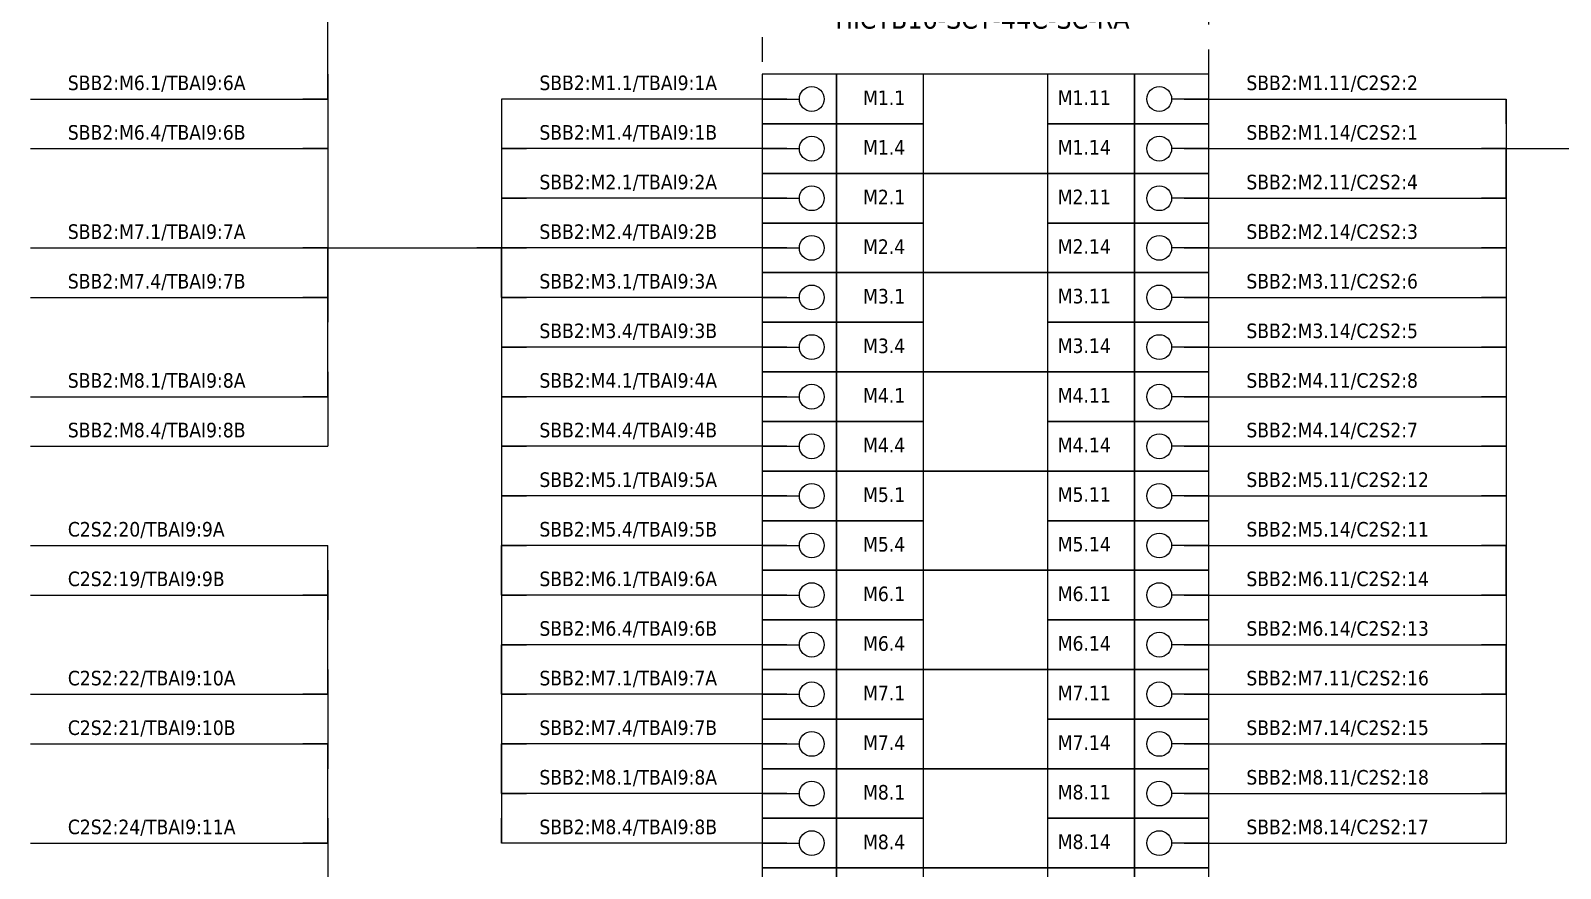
# Model space of a CAD drawing. Header units: millimetres. Extents: x 0 to 1792788, y -13 to 262234.
# Drawn here: x 184.1 to 307.3, y 123 to 190.5 of the extents above; entities that cross this region are included whole.
import ezdxf
from ezdxf.enums import TextEntityAlignment as Align

# ---------------------------------------------------------------- set-up
doc = ezdxf.new("R2010")
doc.units = ezdxf.units.MM
doc.linetypes.add('EPL_DASH', pattern=[1, 0.5, -0.5])
for name, color, linetype, lineweight in [('EPLAN300', 5, 'Continuous', 25), ('EPLAN303', 6, 'Continuous', 25), ('EPLAN306', 6, 'EPL_DASH', 25), ('EPLAN311', 7, 'Continuous', 25), ('EPLAN317', 7, 'Continuous', 25), ('EPLAN400', 5, 'Continuous', 35), ('EPLAN405', 7, 'Continuous', 25), ('EPLAN421', 5, 'Continuous', 35), ('EPLAN429', 251, 'Continuous', 35), ('EPLAN440', 73, 'Continuous', 35), ('EPLAN441', 73, 'Continuous', 35), ('EPLAN500', 7, 'Continuous', 35), ('EPLAN501', 7, 'Continuous', 35), ('EPLAN502', 7, 'Continuous', 35), ('EPLAN503', 7, 'Continuous', 35), ('EPLAN504', 7, 'Continuous', 35)]:
    doc.layers.add(name, color=color, linetype=linetype, lineweight=lineweight)
doc.styles.add('Tahoma', font='')
doc.styles.get('Tahoma').set_extended_font_data('Tahoma')

# ---------------------------------------------------------------- blocks, each defined once
blk = doc.blocks.new('EPLSYM_LibrarySPECIAL_Symbol1_Variant0_Placement1')
at = {"layer": 'EPLAN306', "lineweight": 25, "ltscale": 4}
blk.add_lwpolyline([(0, -143), (36, -143), (36, 0), (0, 0)], close=True, dxfattribs=at)
at = {"layer": 'EPLAN400', "color": 5, "style": 'Tahoma'}
blk.add_attdef('17_20010', text='', height=2.2575, dxfattribs=at).set_placement((-1.5, -0.9515), align=Align.TOP_CENTER)
at = {"layer": 'EPLAN440', "color": 73, "style": 'Tahoma'}
blk.add_attdef('17_20300', text='', height=1.6254, dxfattribs=at).set_placement((-1.5, -4.57508), align=Align.TOP_RIGHT)
at = {"layer": 'EPLAN500', "color": 7, "style": 'Tahoma'}
blk.add_attdef('17_20027', text='', height=1.6254, dxfattribs=at).set_placement((-1.5, -7.43762), align=Align.TOP_CENTER)
at = {"layer": 'EPLAN501', "color": 7, "style": 'Tahoma'}
blk.add_attdef('17_20011', text='', height=1.6254, dxfattribs=at).set_placement((-1.5, -12.67508), align=Align.TOP_CENTER)
at = {"layer": 'EPLAN502', "color": 7, "style": 'Tahoma'}
blk.add_attdef('17_20025', text='', height=1.6254, dxfattribs=at).set_placement((-1.5, -15.37508), align=Align.TOP_RIGHT)
at = {"layer": 'EPLAN503', "color": 7, "style": 'Tahoma'}
blk.add_attdef('17_20024', text='', height=1.6254, dxfattribs=at).set_placement((-1.5, -18.07508), align=Align.TOP_RIGHT)
at = {"layer": 'EPLAN504', "color": 7, "style": 'Tahoma'}
blk.add_attdef('17_20901[1]', text='', height=1.6254, dxfattribs=at).set_placement((-1.5, -9.97508), align=Align.TOP_RIGHT)
blk = doc.blocks.new('EPLSYM_LibrarySPECIAL_Symbol13_Variant1_Placement1')
at = {"layer": 'EPLAN303', "lineweight": 25, "ltscale": 4}
blk.add_line((-4, 0), (-1, 0), dxfattribs=at)
blk.add_circle((0, 0), 1, dxfattribs=at)
at = {"layer": 'EPLAN421', "color": 5, "style": 'Tahoma'}
blk.add_attdef('17_20039', text='', height=1.1739, dxfattribs=at).set_placement((-2.3, 4), align=Align.BOTTOM_RIGHT)
at = {"layer": 'EPLAN429', "color": 251, "style": 'Tahoma'}
blk.add_attdef('17_20011', text='', height=1.6254, dxfattribs=at).set_placement((76.87, -0.16254), align=Align.MIDDLE_LEFT)
at = {"layer": 'EPLAN441', "color": 73, "style": 'Tahoma'}
blk.add_attdef('17_20301', text='', height=1.6254, dxfattribs=at).set_placement((33.62, -0.16254), align=Align.MIDDLE_LEFT)
blk = doc.blocks.new('EPLSYM_LibrarySPECIAL_Symbol13_Variant3_Placement1')
at = {"layer": 'EPLAN303', "lineweight": 25, "ltscale": 4}
blk.add_line((4, 0), (1, 0), dxfattribs=at)
blk.add_circle((0, 0), 1, dxfattribs=at)
at = {"layer": 'EPLAN421', "color": 5, "style": 'Tahoma'}
blk.add_attdef('17_20039', text='', height=1.1739, dxfattribs=at).set_placement((2.3, 4), align=Align.BOTTOM_LEFT)
at = {"layer": 'EPLAN429', "color": 251, "style": 'Tahoma'}
blk.add_attdef('17_20011', text='', height=1.6254, dxfattribs=at).set_placement((-76.87, -0.16254), align=Align.MIDDLE_RIGHT)
at = {"layer": 'EPLAN441', "color": 73, "style": 'Tahoma'}
blk.add_attdef('17_20301', text='', height=1.6254, dxfattribs=at).set_placement((-33.62, -0.16254), align=Align.MIDDLE_RIGHT)
blk = doc.blocks.new('EPLSYM_LibrarySPECIAL_Symbol308_Variant0_Placement0')
at = {"layer": 'EPLAN405', "color": 7, "style": 'Tahoma'}
for tag, p in [('17_31011', (1.5, 6.35)), ('17_31002', (1.5, 0.5))]:
    blk.add_attdef(tag, text='', height=1.17, dxfattribs=at).set_placement(p, align=Align.BOTTOM_LEFT)
for tag, p in [('17_31004', (1.5, 4.4)), ('17_31003', (1.5, 2.45))]:
    blk.add_attdef(tag, p, '', height=1.17, dxfattribs=at)

msp = doc.modelspace()

# ---------------------------------------------------------------- linework, layer by layer
at = {"layer": 'EPLAN300', "lineweight": 25, "ltscale": 4}
for points in [[(243, 183), (249, 183), (249, 187), (243, 187)], [(249, 179), (273, 179), (273, 187), (249, 187)], [(249, 183), (256, 183), (256, 187), (249, 187)], [(266, 183), (273, 183), (273, 187), (266, 187)], [(273, 183), (279, 183), (279, 187), (273, 187)], [(243, 179), (249, 179), (249, 183), (243, 183)], [(249, 179), (256, 179), (256, 183), (249, 183)], [(266, 179), (273, 179), (273, 183), (266, 183)], [(273, 179), (279, 179), (279, 183), (273, 183)], [(243, 175), (249, 175), (249, 179), (243, 179)], [(249, 171), (273, 171), (273, 179), (249, 179)], [(249, 175), (256, 175), (256, 179), (249, 179)], [(266, 175), (273, 175), (273, 179), (266, 179)], [(273, 175), (279, 175), (279, 179), (273, 179)], [(243, 171), (249, 171), (249, 175), (243, 175)], [(249, 171), (256, 171), (256, 175), (249, 175)], [(266, 171), (273, 171), (273, 175), (266, 175)], [(273, 171), (279, 171), (279, 175), (273, 175)], [(243, 167), (249, 167), (249, 171), (243, 171)], [(249, 163), (273, 163), (273, 171), (249, 171)], [(249, 167), (256, 167), (256, 171), (249, 171)], [(266, 167), (273, 167), (273, 171), (266, 171)], [(273, 167), (279, 167), (279, 171), (273, 171)], [(243, 163), (249, 163), (249, 167), (243, 167)], [(249, 163), (256, 163), (256, 167), (249, 167)], [(266, 163), (273, 163), (273, 167), (266, 167)], [(273, 163), (279, 163), (279, 167), (273, 167)], [(243, 159), (249, 159), (249, 163), (243, 163)], [(249, 155), (273, 155), (273, 163), (249, 163)], [(249, 159), (256, 159), (256, 163), (249, 163)], [(266, 159), (273, 159), (273, 163), (266, 163)], [(273, 159), (279, 159), (279, 163), (273, 163)], [(243, 155), (249, 155), (249, 159), (243, 159)], [(249, 155), (256, 155), (256, 159), (249, 159)], [(266, 155), (273, 155), (273, 159), (266, 159)], [(273, 155), (279, 155), (279, 159), (273, 159)], [(243, 151), (249, 151), (249, 155), (243, 155)], [(249, 147), (273, 147), (273, 155), (249, 155)], [(249, 151), (256, 151), (256, 155), (249, 155)], [(266, 151), (273, 151), (273, 155), (266, 155)], [(273, 151), (279, 151), (279, 155), (273, 155)], [(243, 147), (249, 147), (249, 151), (243, 151)], [(249, 147), (256, 147), (256, 151), (249, 151)], [(266, 147), (273, 147), (273, 151), (266, 151)], [(273, 147), (279, 147), (279, 151), (273, 151)], [(243, 143), (249, 143), (249, 147), (243, 147)], [(249, 139), (273, 139), (273, 147), (249, 147)], [(249, 143), (256, 143), (256, 147), (249, 147)], [(266, 143), (273, 143), (273, 147), (266, 147)], [(273, 143), (279, 143), (279, 147), (273, 147)], [(243, 139), (249, 139), (249, 143), (243, 143)], [(249, 139), (256, 139), (256, 143), (249, 143)], [(266, 139), (273, 139), (273, 143), (266, 143)], [(273, 139), (279, 139), (279, 143), (273, 143)], [(243, 135), (249, 135), (249, 139), (243, 139)], [(249, 131), (273, 131), (273, 139), (249, 139)], [(249, 135), (256, 135), (256, 139), (249, 139)], [(266, 135), (273, 135), (273, 139), (266, 139)], [(273, 135), (279, 135), (279, 139), (273, 139)], [(243, 131), (249, 131), (249, 135), (243, 135)], [(249, 131), (256, 131), (256, 135), (249, 135)], [(266, 131), (273, 131), (273, 135), (266, 135)], [(273, 131), (279, 131), (279, 135), (273, 135)], [(243, 127), (249, 127), (249, 131), (243, 131)], [(249, 123), (273, 123), (273, 131), (249, 131)], [(249, 127), (256, 127), (256, 131), (249, 131)], [(266, 127), (273, 127), (273, 131), (266, 131)], [(273, 127), (279, 127), (279, 131), (273, 131)], [(243, 123), (249, 123), (249, 127), (243, 127)], [(249, 123), (256, 123), (256, 127), (249, 127)], [(266, 123), (273, 123), (273, 127), (266, 127)], [(273, 123), (279, 123), (279, 127), (273, 127)], [(243, 119), (249, 119), (249, 123), (243, 123)], [(249, 115), (273, 115), (273, 123), (249, 123)], [(249, 119), (256, 119), (256, 123), (249, 123)], [(266, 119), (273, 119), (273, 123), (266, 123)], [(273, 119), (279, 119), (279, 123), (273, 123)]]:
    msp.add_lwpolyline(points, close=True, dxfattribs=at)
at = {"layer": 'EPLAN311', "color": 7, "ltscale": 4}
for p, q in [((184.05, 185), (208, 185)), ((245, 185), (222, 185)), ((277, 185), (302.97, 185)), ((184.05, 181), (208, 181)), ((245, 181), (222, 181)), ((245, 177), (222, 177)), ((277, 177), (302.97, 177)), ((184.05, 173), (208, 173)), ((245, 173), (222, 173)), ((184.05, 169), (208, 169)), ((245, 169), (222, 169)), ((277, 169), (302.97, 169)), ((245, 165), (222, 165)), ((184.05, 161), (208, 161)), ((245, 161), (222, 161)), ((277, 161), (302.97, 161)), ((184.05, 157), (208, 157)), ((245, 157), (222, 157)), ((245, 153), (222, 153)), ((277, 153), (302.97, 153)), ((184.05, 149), (208, 149)), ((245, 149), (222, 149)), ((184.05, 145), (208, 145)), ((245, 145), (222, 145)), ((277, 145), (302.97, 145)), ((245, 141), (222, 141)), ((184.05, 137), (208, 137)), ((245, 137), (222, 137)), ((277, 137), (302.97, 137)), ((184.05, 133), (208, 133)), ((245, 133), (222, 133)), ((245, 129), (222, 129)), ((277, 129), (302.97, 129)), ((184.05, 125), (208, 125)), ((245, 125), (222, 125))]:
    msp.add_line(p, q, dxfattribs=at)
at = {"layer": 'EPLAN311', "ltscale": 4}
for p, q in [((208, 185), (206, 185)), ((224, 185), (222, 185)), ((300.97, 185), (302.97, 185)), ((208, 181), (206, 181)), ((222, 181), (224, 181)), ((277, 181), (302.97, 181)), ((302.97, 181), (300.97, 181)), ((222, 177), (224, 177)), ((302.97, 177), (300.97, 177)), ((208, 173), (206, 173)), ((222, 173), (224, 173)), ((277, 173), (302.97, 173)), ((302.97, 173), (300.97, 173)), ((208, 169), (206, 169)), ((222, 169), (224, 169)), ((302.97, 169), (300.97, 169)), ((222, 165), (224, 165)), ((277, 165), (302.97, 165)), ((302.97, 165), (300.97, 165)), ((208, 161), (206, 161)), ((222, 161), (224, 161)), ((302.97, 161), (300.97, 161)), ((206, 157), (208, 157)), ((222, 157), (224, 157)), ((277, 157), (302.97, 157)), ((302.97, 157), (300.97, 157)), ((222, 153), (224, 153)), ((302.97, 153), (300.97, 153)), ((206, 149), (208, 149)), ((222, 149), (224, 149)), ((277, 149), (302.97, 149)), ((302.97, 149), (300.97, 149)), ((208, 145), (206, 145)), ((222, 145), (224, 145)), ((302.97, 145), (300.97, 145)), ((222, 141), (224, 141)), ((277, 141), (302.97, 141)), ((302.97, 141), (300.97, 141)), ((208, 137), (206, 137)), ((222, 137), (224, 137)), ((302.97, 137), (300.97, 137)), ((208, 133), (206, 133)), ((222, 133), (224, 133)), ((277, 133), (302.97, 133)), ((302.97, 133), (300.97, 133)), ((222, 129), (224, 129)), ((302.97, 129), (300.97, 129)), ((208, 125), (206, 125)), ((224, 125), (222, 125)), ((277, 125), (302.97, 125)), ((300.97, 125), (302.97, 125))]:
    msp.add_line(p, q, dxfattribs=at)
at = {"layer": 'EPLAN317', "lineweight": 25, "ltscale": 4}
for p, q in [((208, 185), (208, 193)), ((208, 187), (208, 183)), ((208, 185), (208, 181)), ((222, 185), (222, 181)), ((222, 185), (222, 183)), ((302.97, 185), (302.97, 181)), ((302.97, 183), (302.97, 185)), ((208, 183), (208, 179)), ((222, 183), (222, 179)), ((302.97, 183), (302.97, 179)), ((208, 181), (208, 173)), ((222, 181), (222, 177)), ((302.97, 177), (302.97, 181)), ((302.97, 181), (314, 181)), ((302.97, 181), (304.97, 181)), ((222, 179), (222, 175)), ((302.97, 179), (302.97, 175)), ((222, 177), (222, 173)), ((302.97, 177), (302.97, 173)), ((208, 175), (208, 171)), ((222, 175), (222, 171)), ((302.97, 175), (302.97, 171)), ((208, 169), (208, 173)), ((208, 173), (222, 173)), ((208, 173), (210, 173)), ((222, 173), (220, 173)), ((222, 169), (222, 173)), ((302.97, 173), (302.97, 169)), ((208, 171), (208, 167)), ((222, 171), (222, 167)), ((302.97, 171), (302.97, 167)), ((208, 161), (208, 169)), ((222, 169), (222, 165)), ((302.97, 169), (302.97, 165)), ((222, 167), (222, 163)), ((302.97, 167), (302.97, 163)), ((222, 165), (222, 161)), ((302.97, 165), (302.97, 161)), ((208, 163), (208, 159)), ((222, 163), (222, 159)), ((302.97, 163), (302.97, 159)), ((208, 161), (208, 157)), ((222, 161), (222, 157)), ((302.97, 161), (302.97, 157)), ((208, 159), (208, 157)), ((222, 159), (222, 155)), ((302.97, 159), (302.97, 155)), ((222, 157), (222, 153)), ((302.97, 157), (302.97, 153)), ((222, 155), (222, 151)), ((302.97, 155), (302.97, 151)), ((222, 153), (222, 149)), ((302.97, 153), (302.97, 149)), ((222, 151), (222, 147)), ((302.97, 151), (302.97, 147)), ((208, 145), (208, 149)), ((208, 147), (208, 149)), ((222, 145), (222, 149)), ((302.97, 145), (302.97, 149)), ((208, 147), (208, 143)), ((222, 147), (222, 143)), ((302.97, 147), (302.97, 143)), ((208, 137), (208, 145)), ((222, 145), (222, 141)), ((302.97, 145), (302.97, 141)), ((222, 143), (222, 139)), ((302.97, 143), (302.97, 139)), ((222, 137), (222, 141)), ((302.97, 137), (302.97, 141)), ((208, 139), (208, 135)), ((222, 139), (222, 135)), ((302.97, 139), (302.97, 135)), ((208, 137), (208, 133)), ((222, 137), (222, 133)), ((302.97, 137), (302.97, 133)), ((208, 135), (208, 131)), ((222, 135), (222, 131)), ((302.97, 135), (302.97, 131)), ((208, 125), (208, 133)), ((222, 129), (222, 133)), ((302.97, 129), (302.97, 133)), ((222, 131), (222, 127)), ((302.97, 131), (302.97, 127)), ((222, 129), (222, 125)), ((302.97, 129), (302.97, 125)), ((208, 127), (208, 123)), ((222, 125), (222, 127)), ((302.97, 127), (302.97, 125)), ((208, 125), (208, 121)), ((208, 123), (208, 119))]:
    msp.add_line(p, q, dxfattribs=at)

# ---------------------------------------------------------------- block references
ref = msp.add_blockref('EPLSYM_LibrarySPECIAL_Symbol1_Variant0_Placement1', (243, 202))
ref.add_attrib('17_20010', 'SBB2', dxfattribs={"layer": 'EPLAN400', "color": 5, "height": 2.257, "style": 'Tahoma'}).set_placement((260.75, 201.32), align=Align.TOP_CENTER)
ref.add_attrib('17_20027', 'SAFETY BARRIER', dxfattribs={"layer": 'EPLAN500', "color": 7, "height": 1.6254, "style": 'Tahoma'}).set_placement((260.75, 197.54), align=Align.TOP_CENTER)
ref.add_attrib('17_20011', 'HiCTB16-SCT-44C-SC-RA', dxfattribs={"layer": 'EPLAN501', "color": 7, "height": 1.6254, "style": 'Tahoma'}).set_placement((260.75, 192.3), align=Align.TOP_CENTER)
ref.add_attrib('17_20027/1', 'TERMINATION BOARD', dxfattribs={"layer": 'EPLAN500', "color": 7, "height": 1.6254, "style": 'Tahoma'}).set_placement((260.75, 195.1), align=Align.TOP_CENTER)
ref = msp.add_blockref('EPLSYM_LibrarySPECIAL_Symbol308_Variant0_Placement0', (187, 185))
ref.add_attrib('17_31011', 'SBB2:M6.1/TBAI9:6A', dxfattribs={"layer": 'EPLAN405', "color": 7, "height": 1.1739, "style": 'Tahoma'}).set_placement((187.05, 185.37), align=Align.BOTTOM_LEFT)
ref = msp.add_blockref('EPLSYM_LibrarySPECIAL_Symbol308_Variant0_Placement0', (225, 185))
ref.add_attrib('17_31011', 'SBB2:M1.1/TBAI9:1A', dxfattribs={"layer": 'EPLAN405', "color": 7, "height": 1.1739, "style": 'Tahoma'}).set_placement((225.05, 185.37), align=Align.BOTTOM_LEFT)
ref = msp.add_blockref('EPLSYM_LibrarySPECIAL_Symbol308_Variant0_Placement0', (281.97, 185))
ref.add_attrib('17_31011', 'SBB2:M1.11/C2S2:2', dxfattribs={"layer": 'EPLAN405', "color": 7, "height": 1.1739, "style": 'Tahoma'}).set_placement((282.02, 185.37), align=Align.BOTTOM_LEFT)
ref = msp.add_blockref('EPLSYM_LibrarySPECIAL_Symbol13_Variant1_Placement1', (247, 185))
ref.add_attrib('17_20039', 'M1.1', dxfattribs={"layer": 'EPLAN421', "color": 5, "height": 1.174, "style": 'Tahoma'}).set_placement((254.53, 184.16), align=Align.BOTTOM_RIGHT)
ref = msp.add_blockref('EPLSYM_LibrarySPECIAL_Symbol13_Variant3_Placement1', (275, 185))
ref.add_attrib('17_20039', 'M1.11', dxfattribs={"layer": 'EPLAN421', "color": 5, "height": 1.174, "style": 'Tahoma'}).set_placement((266.82, 184.17), align=Align.BOTTOM_LEFT)
ref = msp.add_blockref('EPLSYM_LibrarySPECIAL_Symbol308_Variant0_Placement0', (187, 181))
ref.add_attrib('17_31011', 'SBB2:M6.4/TBAI9:6B', dxfattribs={"layer": 'EPLAN405', "color": 7, "height": 1.1739, "style": 'Tahoma'}).set_placement((187.05, 181.37), align=Align.BOTTOM_LEFT)
ref = msp.add_blockref('EPLSYM_LibrarySPECIAL_Symbol308_Variant0_Placement0', (225, 181))
ref.add_attrib('17_31011', 'SBB2:M1.4/TBAI9:1B', dxfattribs={"layer": 'EPLAN405', "color": 7, "height": 1.1739, "style": 'Tahoma'}).set_placement((225.05, 181.37), align=Align.BOTTOM_LEFT)
ref = msp.add_blockref('EPLSYM_LibrarySPECIAL_Symbol308_Variant0_Placement0', (281.97, 181))
ref.add_attrib('17_31011', 'SBB2:M1.14/C2S2:1', dxfattribs={"layer": 'EPLAN405', "color": 7, "height": 1.1739, "style": 'Tahoma'}).set_placement((282.02, 181.37), align=Align.BOTTOM_LEFT)
ref = msp.add_blockref('EPLSYM_LibrarySPECIAL_Symbol13_Variant1_Placement1', (247, 181))
ref.add_attrib('17_20039', 'M1.4', dxfattribs={"layer": 'EPLAN421', "color": 5, "height": 1.174, "style": 'Tahoma'}).set_placement((254.53, 180.16), align=Align.BOTTOM_RIGHT)
ref = msp.add_blockref('EPLSYM_LibrarySPECIAL_Symbol13_Variant3_Placement1', (275, 181))
ref.add_attrib('17_20039', 'M1.14', dxfattribs={"layer": 'EPLAN421', "color": 5, "height": 1.174, "style": 'Tahoma'}).set_placement((266.82, 180.17), align=Align.BOTTOM_LEFT)
ref = msp.add_blockref('EPLSYM_LibrarySPECIAL_Symbol308_Variant0_Placement0', (225, 177))
ref.add_attrib('17_31011', 'SBB2:M2.1/TBAI9:2A', dxfattribs={"layer": 'EPLAN405', "color": 7, "height": 1.1739, "style": 'Tahoma'}).set_placement((225.05, 177.37), align=Align.BOTTOM_LEFT)
ref = msp.add_blockref('EPLSYM_LibrarySPECIAL_Symbol308_Variant0_Placement0', (281.97, 177))
ref.add_attrib('17_31011', 'SBB2:M2.11/C2S2:4', dxfattribs={"layer": 'EPLAN405', "color": 7, "height": 1.1739, "style": 'Tahoma'}).set_placement((282.02, 177.37), align=Align.BOTTOM_LEFT)
ref = msp.add_blockref('EPLSYM_LibrarySPECIAL_Symbol13_Variant1_Placement1', (247, 177))
ref.add_attrib('17_20039', 'M2.1', dxfattribs={"layer": 'EPLAN421', "color": 5, "height": 1.174, "style": 'Tahoma'}).set_placement((254.53, 176.16), align=Align.BOTTOM_RIGHT)
ref = msp.add_blockref('EPLSYM_LibrarySPECIAL_Symbol13_Variant3_Placement1', (275, 177))
ref.add_attrib('17_20039', 'M2.11', dxfattribs={"layer": 'EPLAN421', "color": 5, "height": 1.174, "style": 'Tahoma'}).set_placement((266.82, 176.17), align=Align.BOTTOM_LEFT)
ref = msp.add_blockref('EPLSYM_LibrarySPECIAL_Symbol308_Variant0_Placement0', (187, 173))
ref.add_attrib('17_31011', 'SBB2:M7.1/TBAI9:7A', dxfattribs={"layer": 'EPLAN405', "color": 7, "height": 1.1739, "style": 'Tahoma'}).set_placement((187.05, 173.37), align=Align.BOTTOM_LEFT)
ref = msp.add_blockref('EPLSYM_LibrarySPECIAL_Symbol308_Variant0_Placement0', (225, 173))
ref.add_attrib('17_31011', 'SBB2:M2.4/TBAI9:2B', dxfattribs={"layer": 'EPLAN405', "color": 7, "height": 1.1739, "style": 'Tahoma'}).set_placement((225.05, 173.37), align=Align.BOTTOM_LEFT)
ref = msp.add_blockref('EPLSYM_LibrarySPECIAL_Symbol13_Variant1_Placement1', (247, 173))
ref.add_attrib('17_20039', 'M2.4', dxfattribs={"layer": 'EPLAN421', "color": 5, "height": 1.174, "style": 'Tahoma'}).set_placement((254.53, 172.16), align=Align.BOTTOM_RIGHT)
ref = msp.add_blockref('EPLSYM_LibrarySPECIAL_Symbol13_Variant3_Placement1', (275, 173))
ref.add_attrib('17_20039', 'M2.14', dxfattribs={"layer": 'EPLAN421', "color": 5, "height": 1.174, "style": 'Tahoma'}).set_placement((266.82, 172.17), align=Align.BOTTOM_LEFT)
ref = msp.add_blockref('EPLSYM_LibrarySPECIAL_Symbol308_Variant0_Placement0', (281.97, 173))
ref.add_attrib('17_31011', 'SBB2:M2.14/C2S2:3', dxfattribs={"layer": 'EPLAN405', "color": 7, "height": 1.1739, "style": 'Tahoma'}).set_placement((282.02, 173.37), align=Align.BOTTOM_LEFT)
ref = msp.add_blockref('EPLSYM_LibrarySPECIAL_Symbol308_Variant0_Placement0', (187, 169))
ref.add_attrib('17_31011', 'SBB2:M7.4/TBAI9:7B', dxfattribs={"layer": 'EPLAN405', "color": 7, "height": 1.1739, "style": 'Tahoma'}).set_placement((187.05, 169.37), align=Align.BOTTOM_LEFT)
ref = msp.add_blockref('EPLSYM_LibrarySPECIAL_Symbol308_Variant0_Placement0', (225, 169))
ref.add_attrib('17_31011', 'SBB2:M3.1/TBAI9:3A', dxfattribs={"layer": 'EPLAN405', "color": 7, "height": 1.1739, "style": 'Tahoma'}).set_placement((225.05, 169.37), align=Align.BOTTOM_LEFT)
ref = msp.add_blockref('EPLSYM_LibrarySPECIAL_Symbol308_Variant0_Placement0', (281.97, 169))
ref.add_attrib('17_31011', 'SBB2:M3.11/C2S2:6', dxfattribs={"layer": 'EPLAN405', "color": 7, "height": 1.1739, "style": 'Tahoma'}).set_placement((282.02, 169.37), align=Align.BOTTOM_LEFT)
ref = msp.add_blockref('EPLSYM_LibrarySPECIAL_Symbol13_Variant1_Placement1', (247, 169))
ref.add_attrib('17_20039', 'M3.1', dxfattribs={"layer": 'EPLAN421', "color": 5, "height": 1.174, "style": 'Tahoma'}).set_placement((254.53, 168.16), align=Align.BOTTOM_RIGHT)
ref = msp.add_blockref('EPLSYM_LibrarySPECIAL_Symbol13_Variant3_Placement1', (275, 169))
ref.add_attrib('17_20039', 'M3.11', dxfattribs={"layer": 'EPLAN421', "color": 5, "height": 1.174, "style": 'Tahoma'}).set_placement((266.82, 168.17), align=Align.BOTTOM_LEFT)
ref = msp.add_blockref('EPLSYM_LibrarySPECIAL_Symbol308_Variant0_Placement0', (225, 165))
ref.add_attrib('17_31011', 'SBB2:M3.4/TBAI9:3B', dxfattribs={"layer": 'EPLAN405', "color": 7, "height": 1.1739, "style": 'Tahoma'}).set_placement((225.05, 165.37), align=Align.BOTTOM_LEFT)
ref = msp.add_blockref('EPLSYM_LibrarySPECIAL_Symbol308_Variant0_Placement0', (281.97, 165))
ref.add_attrib('17_31011', 'SBB2:M3.14/C2S2:5', dxfattribs={"layer": 'EPLAN405', "color": 7, "height": 1.1739, "style": 'Tahoma'}).set_placement((282.02, 165.37), align=Align.BOTTOM_LEFT)
ref = msp.add_blockref('EPLSYM_LibrarySPECIAL_Symbol13_Variant1_Placement1', (247, 165))
ref.add_attrib('17_20039', 'M3.4', dxfattribs={"layer": 'EPLAN421', "color": 5, "height": 1.174, "style": 'Tahoma'}).set_placement((254.53, 164.16), align=Align.BOTTOM_RIGHT)
ref = msp.add_blockref('EPLSYM_LibrarySPECIAL_Symbol13_Variant3_Placement1', (275, 165))
ref.add_attrib('17_20039', 'M3.14', dxfattribs={"layer": 'EPLAN421', "color": 5, "height": 1.174, "style": 'Tahoma'}).set_placement((266.82, 164.17), align=Align.BOTTOM_LEFT)
ref = msp.add_blockref('EPLSYM_LibrarySPECIAL_Symbol308_Variant0_Placement0', (187, 161))
ref.add_attrib('17_31011', 'SBB2:M8.1/TBAI9:8A', dxfattribs={"layer": 'EPLAN405', "color": 7, "height": 1.1739, "style": 'Tahoma'}).set_placement((187.05, 161.37), align=Align.BOTTOM_LEFT)
ref = msp.add_blockref('EPLSYM_LibrarySPECIAL_Symbol308_Variant0_Placement0', (225, 161))
ref.add_attrib('17_31011', 'SBB2:M4.1/TBAI9:4A', dxfattribs={"layer": 'EPLAN405', "color": 7, "height": 1.1739, "style": 'Tahoma'}).set_placement((225.05, 161.37), align=Align.BOTTOM_LEFT)
ref = msp.add_blockref('EPLSYM_LibrarySPECIAL_Symbol308_Variant0_Placement0', (281.97, 161))
ref.add_attrib('17_31011', 'SBB2:M4.11/C2S2:8', dxfattribs={"layer": 'EPLAN405', "color": 7, "height": 1.1739, "style": 'Tahoma'}).set_placement((282.02, 161.37), align=Align.BOTTOM_LEFT)
ref = msp.add_blockref('EPLSYM_LibrarySPECIAL_Symbol13_Variant1_Placement1', (247, 161))
ref.add_attrib('17_20039', 'M4.1', dxfattribs={"layer": 'EPLAN421', "color": 5, "height": 1.174, "style": 'Tahoma'}).set_placement((254.53, 160.16), align=Align.BOTTOM_RIGHT)
ref = msp.add_blockref('EPLSYM_LibrarySPECIAL_Symbol13_Variant3_Placement1', (275, 161))
ref.add_attrib('17_20039', 'M4.11', dxfattribs={"layer": 'EPLAN421', "color": 5, "height": 1.174, "style": 'Tahoma'}).set_placement((266.82, 160.17), align=Align.BOTTOM_LEFT)
ref = msp.add_blockref('EPLSYM_LibrarySPECIAL_Symbol308_Variant0_Placement0', (187, 157))
ref.add_attrib('17_31011', 'SBB2:M8.4/TBAI9:8B', dxfattribs={"layer": 'EPLAN405', "color": 7, "height": 1.1739, "style": 'Tahoma'}).set_placement((187.05, 157.37), align=Align.BOTTOM_LEFT)
ref = msp.add_blockref('EPLSYM_LibrarySPECIAL_Symbol308_Variant0_Placement0', (225, 157))
ref.add_attrib('17_31011', 'SBB2:M4.4/TBAI9:4B', dxfattribs={"layer": 'EPLAN405', "color": 7, "height": 1.1739, "style": 'Tahoma'}).set_placement((225.05, 157.37), align=Align.BOTTOM_LEFT)
ref = msp.add_blockref('EPLSYM_LibrarySPECIAL_Symbol13_Variant1_Placement1', (247, 157))
ref.add_attrib('17_20039', 'M4.4', dxfattribs={"layer": 'EPLAN421', "color": 5, "height": 1.174, "style": 'Tahoma'}).set_placement((254.53, 156.16), align=Align.BOTTOM_RIGHT)
ref = msp.add_blockref('EPLSYM_LibrarySPECIAL_Symbol13_Variant3_Placement1', (275, 157))
ref.add_attrib('17_20039', 'M4.14', dxfattribs={"layer": 'EPLAN421', "color": 5, "height": 1.174, "style": 'Tahoma'}).set_placement((266.82, 156.17), align=Align.BOTTOM_LEFT)
ref = msp.add_blockref('EPLSYM_LibrarySPECIAL_Symbol308_Variant0_Placement0', (281.97, 157))
ref.add_attrib('17_31011', 'SBB2:M4.14/C2S2:7', dxfattribs={"layer": 'EPLAN405', "color": 7, "height": 1.1739, "style": 'Tahoma'}).set_placement((282.02, 157.37), align=Align.BOTTOM_LEFT)
ref = msp.add_blockref('EPLSYM_LibrarySPECIAL_Symbol308_Variant0_Placement0', (225, 153))
ref.add_attrib('17_31011', 'SBB2:M5.1/TBAI9:5A', dxfattribs={"layer": 'EPLAN405', "color": 7, "height": 1.1739, "style": 'Tahoma'}).set_placement((225.05, 153.37), align=Align.BOTTOM_LEFT)
ref = msp.add_blockref('EPLSYM_LibrarySPECIAL_Symbol308_Variant0_Placement0', (281.97, 153))
ref.add_attrib('17_31011', 'SBB2:M5.11/C2S2:12', dxfattribs={"layer": 'EPLAN405', "color": 7, "height": 1.1739, "style": 'Tahoma'}).set_placement((282.02, 153.37), align=Align.BOTTOM_LEFT)
ref = msp.add_blockref('EPLSYM_LibrarySPECIAL_Symbol13_Variant1_Placement1', (247, 153))
ref.add_attrib('17_20039', 'M5.1', dxfattribs={"layer": 'EPLAN421', "color": 5, "height": 1.174, "style": 'Tahoma'}).set_placement((254.53, 152.16), align=Align.BOTTOM_RIGHT)
ref = msp.add_blockref('EPLSYM_LibrarySPECIAL_Symbol13_Variant3_Placement1', (275, 153))
ref.add_attrib('17_20039', 'M5.11', dxfattribs={"layer": 'EPLAN421', "color": 5, "height": 1.174, "style": 'Tahoma'}).set_placement((266.82, 152.17), align=Align.BOTTOM_LEFT)
ref = msp.add_blockref('EPLSYM_LibrarySPECIAL_Symbol308_Variant0_Placement0', (187, 149))
ref.add_attrib('17_31011', 'C2S2:20/TBAI9:9A', dxfattribs={"layer": 'EPLAN405', "color": 7, "height": 1.1739, "style": 'Tahoma'}).set_placement((187.05, 149.37), align=Align.BOTTOM_LEFT)
ref = msp.add_blockref('EPLSYM_LibrarySPECIAL_Symbol308_Variant0_Placement0', (225, 149))
ref.add_attrib('17_31011', 'SBB2:M5.4/TBAI9:5B', dxfattribs={"layer": 'EPLAN405', "color": 7, "height": 1.1739, "style": 'Tahoma'}).set_placement((225.05, 149.37), align=Align.BOTTOM_LEFT)
ref = msp.add_blockref('EPLSYM_LibrarySPECIAL_Symbol308_Variant0_Placement0', (281.97, 149))
ref.add_attrib('17_31011', 'SBB2:M5.14/C2S2:11', dxfattribs={"layer": 'EPLAN405', "color": 7, "height": 1.1739, "style": 'Tahoma'}).set_placement((282.02, 149.37), align=Align.BOTTOM_LEFT)
ref = msp.add_blockref('EPLSYM_LibrarySPECIAL_Symbol13_Variant1_Placement1', (247, 149))
ref.add_attrib('17_20039', 'M5.4', dxfattribs={"layer": 'EPLAN421', "color": 5, "height": 1.174, "style": 'Tahoma'}).set_placement((254.53, 148.16), align=Align.BOTTOM_RIGHT)
ref = msp.add_blockref('EPLSYM_LibrarySPECIAL_Symbol13_Variant3_Placement1', (275, 149))
ref.add_attrib('17_20039', 'M5.14', dxfattribs={"layer": 'EPLAN421', "color": 5, "height": 1.174, "style": 'Tahoma'}).set_placement((266.82, 148.17), align=Align.BOTTOM_LEFT)
ref = msp.add_blockref('EPLSYM_LibrarySPECIAL_Symbol308_Variant0_Placement0', (187, 145))
ref.add_attrib('17_31011', 'C2S2:19/TBAI9:9B', dxfattribs={"layer": 'EPLAN405', "color": 7, "height": 1.1739, "style": 'Tahoma'}).set_placement((187.05, 145.37), align=Align.BOTTOM_LEFT)
ref = msp.add_blockref('EPLSYM_LibrarySPECIAL_Symbol308_Variant0_Placement0', (225, 145))
ref.add_attrib('17_31011', 'SBB2:M6.1/TBAI9:6A', dxfattribs={"layer": 'EPLAN405', "color": 7, "height": 1.1739, "style": 'Tahoma'}).set_placement((225.05, 145.37), align=Align.BOTTOM_LEFT)
ref = msp.add_blockref('EPLSYM_LibrarySPECIAL_Symbol308_Variant0_Placement0', (281.97, 145))
ref.add_attrib('17_31011', 'SBB2:M6.11/C2S2:14', dxfattribs={"layer": 'EPLAN405', "color": 7, "height": 1.1739, "style": 'Tahoma'}).set_placement((282.02, 145.37), align=Align.BOTTOM_LEFT)
ref = msp.add_blockref('EPLSYM_LibrarySPECIAL_Symbol13_Variant1_Placement1', (247, 145))
ref.add_attrib('17_20039', 'M6.1', dxfattribs={"layer": 'EPLAN421', "color": 5, "height": 1.174, "style": 'Tahoma'}).set_placement((254.53, 144.16), align=Align.BOTTOM_RIGHT)
ref = msp.add_blockref('EPLSYM_LibrarySPECIAL_Symbol13_Variant3_Placement1', (275, 145))
ref.add_attrib('17_20039', 'M6.11', dxfattribs={"layer": 'EPLAN421', "color": 5, "height": 1.174, "style": 'Tahoma'}).set_placement((266.82, 144.17), align=Align.BOTTOM_LEFT)
ref = msp.add_blockref('EPLSYM_LibrarySPECIAL_Symbol308_Variant0_Placement0', (225, 141))
ref.add_attrib('17_31011', 'SBB2:M6.4/TBAI9:6B', dxfattribs={"layer": 'EPLAN405', "color": 7, "height": 1.1739, "style": 'Tahoma'}).set_placement((225.05, 141.37), align=Align.BOTTOM_LEFT)
ref = msp.add_blockref('EPLSYM_LibrarySPECIAL_Symbol13_Variant1_Placement1', (247, 141))
ref.add_attrib('17_20039', 'M6.4', dxfattribs={"layer": 'EPLAN421', "color": 5, "height": 1.174, "style": 'Tahoma'}).set_placement((254.53, 140.16), align=Align.BOTTOM_RIGHT)
ref = msp.add_blockref('EPLSYM_LibrarySPECIAL_Symbol13_Variant3_Placement1', (275, 141))
ref.add_attrib('17_20039', 'M6.14', dxfattribs={"layer": 'EPLAN421', "color": 5, "height": 1.174, "style": 'Tahoma'}).set_placement((266.82, 140.17), align=Align.BOTTOM_LEFT)
ref = msp.add_blockref('EPLSYM_LibrarySPECIAL_Symbol308_Variant0_Placement0', (281.97, 141))
ref.add_attrib('17_31011', 'SBB2:M6.14/C2S2:13', dxfattribs={"layer": 'EPLAN405', "color": 7, "height": 1.1739, "style": 'Tahoma'}).set_placement((282.02, 141.37), align=Align.BOTTOM_LEFT)
ref = msp.add_blockref('EPLSYM_LibrarySPECIAL_Symbol308_Variant0_Placement0', (187, 137))
ref.add_attrib('17_31011', 'C2S2:22/TBAI9:10A', dxfattribs={"layer": 'EPLAN405', "color": 7, "height": 1.1739, "style": 'Tahoma'}).set_placement((187.05, 137.37), align=Align.BOTTOM_LEFT)
ref = msp.add_blockref('EPLSYM_LibrarySPECIAL_Symbol308_Variant0_Placement0', (225, 137))
ref.add_attrib('17_31011', 'SBB2:M7.1/TBAI9:7A', dxfattribs={"layer": 'EPLAN405', "color": 7, "height": 1.1739, "style": 'Tahoma'}).set_placement((225.05, 137.37), align=Align.BOTTOM_LEFT)
ref = msp.add_blockref('EPLSYM_LibrarySPECIAL_Symbol308_Variant0_Placement0', (281.97, 137))
ref.add_attrib('17_31011', 'SBB2:M7.11/C2S2:16', dxfattribs={"layer": 'EPLAN405', "color": 7, "height": 1.1739, "style": 'Tahoma'}).set_placement((282.02, 137.37), align=Align.BOTTOM_LEFT)
ref = msp.add_blockref('EPLSYM_LibrarySPECIAL_Symbol13_Variant1_Placement1', (247, 137))
ref.add_attrib('17_20039', 'M7.1', dxfattribs={"layer": 'EPLAN421', "color": 5, "height": 1.174, "style": 'Tahoma'}).set_placement((254.53, 136.16), align=Align.BOTTOM_RIGHT)
ref = msp.add_blockref('EPLSYM_LibrarySPECIAL_Symbol13_Variant3_Placement1', (275, 137))
ref.add_attrib('17_20039', 'M7.11', dxfattribs={"layer": 'EPLAN421', "color": 5, "height": 1.174, "style": 'Tahoma'}).set_placement((266.82, 136.17), align=Align.BOTTOM_LEFT)
ref = msp.add_blockref('EPLSYM_LibrarySPECIAL_Symbol308_Variant0_Placement0', (187, 133))
ref.add_attrib('17_31011', 'C2S2:21/TBAI9:10B', dxfattribs={"layer": 'EPLAN405', "color": 7, "height": 1.1739, "style": 'Tahoma'}).set_placement((187.05, 133.37), align=Align.BOTTOM_LEFT)
ref = msp.add_blockref('EPLSYM_LibrarySPECIAL_Symbol308_Variant0_Placement0', (225, 133))
ref.add_attrib('17_31011', 'SBB2:M7.4/TBAI9:7B', dxfattribs={"layer": 'EPLAN405', "color": 7, "height": 1.1739, "style": 'Tahoma'}).set_placement((225.05, 133.37), align=Align.BOTTOM_LEFT)
ref = msp.add_blockref('EPLSYM_LibrarySPECIAL_Symbol308_Variant0_Placement0', (281.97, 133))
ref.add_attrib('17_31011', 'SBB2:M7.14/C2S2:15', dxfattribs={"layer": 'EPLAN405', "color": 7, "height": 1.1739, "style": 'Tahoma'}).set_placement((282.02, 133.37), align=Align.BOTTOM_LEFT)
ref = msp.add_blockref('EPLSYM_LibrarySPECIAL_Symbol13_Variant1_Placement1', (247, 133))
ref.add_attrib('17_20039', 'M7.4', dxfattribs={"layer": 'EPLAN421', "color": 5, "height": 1.174, "style": 'Tahoma'}).set_placement((254.53, 132.16), align=Align.BOTTOM_RIGHT)
ref = msp.add_blockref('EPLSYM_LibrarySPECIAL_Symbol13_Variant3_Placement1', (275, 133))
ref.add_attrib('17_20039', 'M7.14', dxfattribs={"layer": 'EPLAN421', "color": 5, "height": 1.174, "style": 'Tahoma'}).set_placement((266.82, 132.17), align=Align.BOTTOM_LEFT)
ref = msp.add_blockref('EPLSYM_LibrarySPECIAL_Symbol308_Variant0_Placement0', (225, 129))
ref.add_attrib('17_31011', 'SBB2:M8.1/TBAI9:8A', dxfattribs={"layer": 'EPLAN405', "color": 7, "height": 1.1739, "style": 'Tahoma'}).set_placement((225.05, 129.37), align=Align.BOTTOM_LEFT)
ref = msp.add_blockref('EPLSYM_LibrarySPECIAL_Symbol308_Variant0_Placement0', (281.97, 129))
ref.add_attrib('17_31011', 'SBB2:M8.11/C2S2:18', dxfattribs={"layer": 'EPLAN405', "color": 7, "height": 1.1739, "style": 'Tahoma'}).set_placement((282.02, 129.37), align=Align.BOTTOM_LEFT)
ref = msp.add_blockref('EPLSYM_LibrarySPECIAL_Symbol13_Variant1_Placement1', (247, 129))
ref.add_attrib('17_20039', 'M8.1', dxfattribs={"layer": 'EPLAN421', "color": 5, "height": 1.174, "style": 'Tahoma'}).set_placement((254.53, 128.16), align=Align.BOTTOM_RIGHT)
ref = msp.add_blockref('EPLSYM_LibrarySPECIAL_Symbol13_Variant3_Placement1', (275, 129))
ref.add_attrib('17_20039', 'M8.11', dxfattribs={"layer": 'EPLAN421', "color": 5, "height": 1.174, "style": 'Tahoma'}).set_placement((266.82, 128.17), align=Align.BOTTOM_LEFT)
ref = msp.add_blockref('EPLSYM_LibrarySPECIAL_Symbol308_Variant0_Placement0', (187, 125))
ref.add_attrib('17_31011', 'C2S2:24/TBAI9:11A', dxfattribs={"layer": 'EPLAN405', "color": 7, "height": 1.1739, "style": 'Tahoma'}).set_placement((187.05, 125.37), align=Align.BOTTOM_LEFT)
ref = msp.add_blockref('EPLSYM_LibrarySPECIAL_Symbol308_Variant0_Placement0', (225, 125))
ref.add_attrib('17_31011', 'SBB2:M8.4/TBAI9:8B', dxfattribs={"layer": 'EPLAN405', "color": 7, "height": 1.1739, "style": 'Tahoma'}).set_placement((225.05, 125.37), align=Align.BOTTOM_LEFT)
ref = msp.add_blockref('EPLSYM_LibrarySPECIAL_Symbol13_Variant1_Placement1', (247, 125))
ref.add_attrib('17_20039', 'M8.4', dxfattribs={"layer": 'EPLAN421', "color": 5, "height": 1.174, "style": 'Tahoma'}).set_placement((254.53, 124.16), align=Align.BOTTOM_RIGHT)
ref = msp.add_blockref('EPLSYM_LibrarySPECIAL_Symbol13_Variant3_Placement1', (275, 125))
ref.add_attrib('17_20039', 'M8.14', dxfattribs={"layer": 'EPLAN421', "color": 5, "height": 1.174, "style": 'Tahoma'}).set_placement((266.82, 124.17), align=Align.BOTTOM_LEFT)
ref = msp.add_blockref('EPLSYM_LibrarySPECIAL_Symbol308_Variant0_Placement0', (281.97, 125))
ref.add_attrib('17_31011', 'SBB2:M8.14/C2S2:17', dxfattribs={"layer": 'EPLAN405', "color": 7, "height": 1.1739, "style": 'Tahoma'}).set_placement((282.02, 125.37), align=Align.BOTTOM_LEFT)

doc.saveas('drawing.dxf')
